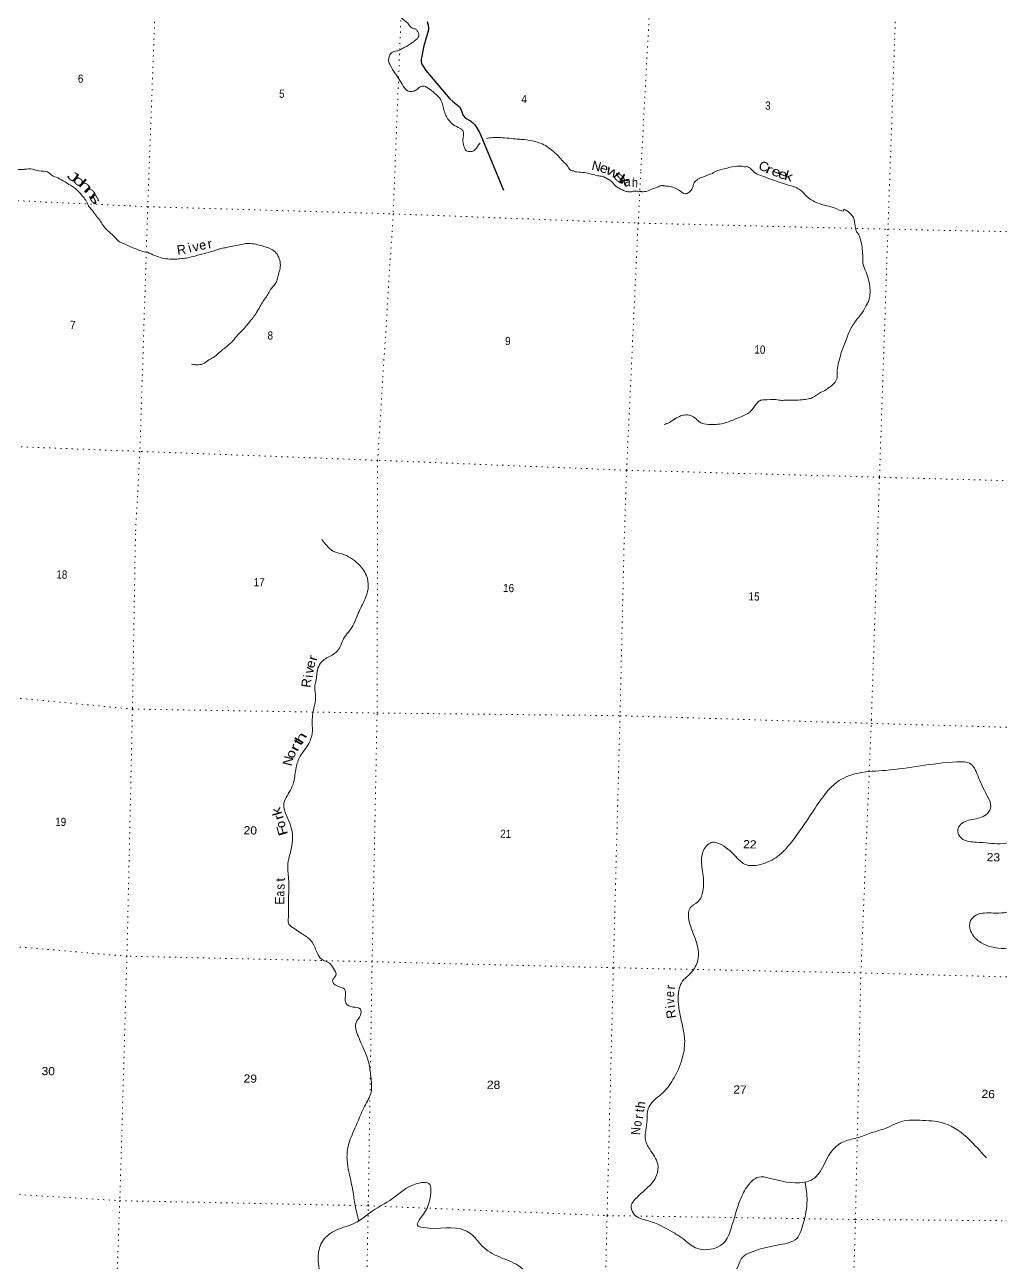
# Model space of a CAD drawing. Header units: feet. Extents: x -757852 to -501257, y -360805 to -170898.
# Drawn here: x -715126 to -694238, y -233572 to -207059 of the extents above; entities that cross this region are included whole.
import ezdxf
from ezdxf.enums import TextEntityAlignment as Align

# ---------------------------------------------------------------- set-up
doc = ezdxf.new("R2010")
doc.units = ezdxf.units.FT
doc.header["$LTSCALE"] = 80
doc.linetypes.add('DOTTED', pattern=[1.5, 0.3, -1.2])
for name, color, linetype, lineweight in [('29', 7, 'Continuous', 25), ('39', 7, 'Continuous', 13), ('41', 7, 'Continuous', 13), ('7', 7, 'DOTTED', 13)]:
    doc.layers.add(name, color=color, linetype=linetype, lineweight=lineweight)

msp = doc.modelspace()

# ---------------------------------------------------------------- linework, layer by layer
at = {"layer": '29'}
msp.add_lwpolyline([(-706507.88, -206986.88), (-706486.36, -207068.68), (-706479.91, -207131.11), (-706482.93, -207165.06), (-706583.98, -207512.66), (-706637.78, -207804.92), (-706639.14, -207854.47), (-706621.93, -207901.83), (-706535.76, -208035.92), (-706025.21, -208642.47), (-705961.3, -208700.53), (-705819.73, -208819.22), (-705789.16, -208868.46), (-705736.83, -208999.63), (-705690.17, -209057.91), (-705584.73, -209120.34), (-705533.09, -209163.39), (-705492.2, -209195.69), (-705464.23, -209232.28), (-705398.1, -209349.72), (-705376.94, -209398.35), (-704871.87, -210605.47)], dxfattribs=at)
at = {"layer": '39'}
for points in [[(-708635.28, -202172.05), (-708539.97, -202216.7), (-708508.78, -202255.73), (-708495.23, -202276.21), (-708458.13, -202319.41), (-708393.02, -202367.34), (-708320.43, -202437.61), (-708301.24, -202474.33), (-708234.92, -202554.51), (-708225.53, -202580.91), (-708214.04, -202685.91), (-708193.9, -202847.5), (-708196.08, -203181.71), (-708204.57, -203282.19), (-708230.04, -203337.94), (-708352.35, -203411.43), (-708442.06, -203465.59), (-708506.98, -203492.17), (-708544.65, -203553.66), (-708555.87, -203601.71), (-708564.74, -203635.72), (-708590.21, -203691.48), (-708678.94, -203787.94), (-708702.26, -203837.71), (-708699.09, -203872.02), (-708680.2, -203920.82), (-708640.84, -203954.01), (-708479.98, -204028.47), (-708450.66, -204061.42), (-708427.9, -204116.35), (-708402.94, -204163.28), (-708377.15, -204176), (-708292.19, -204151.93), (-708264.19, -204156.65), (-708202.6, -204184.35), (-708188.8, -204194.77), (-708177.3, -204217.2), (-708175.51, -204307.86), (-708191.88, -204402.09), (-708230.28, -204493.77), (-708305.41, -204608.7), (-708353.55, -204688.06), (-708363.01, -204746.21), (-708353.76, -204778.66), (-708328.66, -204819.55), (-708257.87, -204881.73), (-708130.79, -204941.25), (-708004.84, -205047.07), (-707989.23, -205065.58), (-707946.99, -205145.16), (-707943.55, -205332.51), (-707953.91, -205426.9), (-708066.5, -205595.27), (-708086.09, -205657.2), (-708082.47, -205673.4), (-708056.5, -205760.63), (-707982.74, -205865.16), (-707937.46, -205902.52), (-707907.49, -205909.3), (-707818.83, -205897.4), (-707634.88, -205849.61), (-707570.1, -205829.07), (-707478.06, -205843.43), (-707464.26, -205853.84), (-707451.04, -205888.39), (-707447.52, -205908.62), (-707416.17, -206022.16), (-707351.43, -206166.74), (-707306.35, -206212.15), (-707268.5, -206225.17), (-707204.12, -206220.73), (-707118.93, -206186.59), (-707094.49, -206173.1), (-707052.14, -206166.1), (-706990.55, -206193.8), (-706947.44, -206237.15), (-706916.69, -206294.3), (-706878.53, -206375.79), (-706869.98, -206436.42), (-706895.65, -206500.22), (-706959.89, -206581.17), (-706972.29, -206594.97), (-707075.22, -206697.13), (-707105.19, -206772.89), (-707104.27, -206817.22), (-707095.08, -206851.67), (-707064.2, -206902.79), (-706926.65, -207027.01), (-706788.96, -207145.2), (-706766.92, -207147.76), (-706723.8, -207191.12), (-706698.55, -207225.97), (-706685.88, -207282.67), (-706698.96, -207324.62), (-706742.4, -207375.9), (-706799.74, -207420.8), (-706818.25, -207438.46)], [(-706818.25, -207438.46), (-706885.58, -207481.1), (-706976.06, -207534.62), (-707073.01, -207589.21), (-707135.88, -207613.83), (-707230.86, -207637.64), (-707273.66, -207662.76), (-707310.82, -207704.13), (-707326.17, -207756.11), (-707334.21, -207838.46), (-707300.21, -207925.89), (-707192.04, -208101.74), (-707166.79, -208136.6), (-706963.54, -208447.7), (-706939.99, -208470.44), (-706884.23, -208489.94), (-706797.58, -208477.99), (-706752.97, -208460.98), (-706656.8, -208388.86), (-706616.26, -208373.76), (-706582.08, -208372.58), (-706510.52, -208402.55), (-706384.22, -208494.28), (-706301.65, -208566.8), (-706206.15, -208685.96), (-706181.74, -208755.02), (-706109.43, -209000.47), (-706047.67, -209102.67), (-706039.89, -209112.94), (-705947.67, -209201.81), (-705814.87, -209273.56), (-705789.11, -209288.3), (-705740.22, -209341.86), (-705746.68, -209522.93), (-705738.37, -209593.61), (-705703.05, -209709.25), (-705679.9, -209748.08), (-705652.19, -209764.88), (-705596.19, -209774.33), (-705553.94, -209771.35), (-705478.68, -209732.94), (-705381.03, -209600.45), (-705376.72, -209596.73)], [(-705242.19, -209495.24), (-705092.79, -209476.72), (-704706.83, -209497.5), (-704547.35, -209512.39), (-704465.11, -209516.45), (-704150.37, -209573.35), (-704013.93, -209628.32), (-703877.51, -209716.28), (-703739.72, -209830.44), (-703583.2, -209999.43), (-703518.49, -210063.46), (-703436.9, -210176.23), (-703413.11, -210188.9), (-703394.4, -210188.94), (-703360.15, -210197.67), (-703332.71, -210208.75), (-703316.73, -210210.85), (-703303.05, -210212.98), (-703144.88, -210225.77), (-702853.31, -210293.41), (-702751.33, -210312.05), (-702661.95, -210352.52), (-702576.82, -210402.96), (-702482.95, -210505.97), (-702397.97, -210562.45), (-702306.68, -210607), (-702224.97, -210633.19), (-702134.65, -210635.42), (-702061.99, -210621.13), (-701929.76, -210634.47), (-701915.71, -210634.82), (-701883.59, -210635.62), (-701778.67, -210616.08), (-701711.64, -210585.52), (-701685.3, -210576.11), (-701580.25, -210537.83), (-701541.3, -210519.27), (-701470.6, -210502.91), (-701446.61, -210507.53), (-701346.45, -210518.07), (-701099.77, -210614.8), (-701050.49, -210652.27), (-700986.9, -210680.03), (-700940.49, -210671.11), (-700877.02, -210622.35), (-700841.91, -210582.95), (-700830.91, -210552.35), (-700816.44, -210527.2), (-700811.73, -210499.13), (-700759.23, -210405.8), (-700657.18, -210339.86), (-700606.5, -210320.99), (-700401.74, -210243.52)], [(-721760.31, -211898.34), (-721664.56, -211859.21), (-721623.56, -211840.7), (-721568.25, -211816.71), (-721515.19, -211798.68), (-721459.32, -211760.62), (-721383.35, -211723.35), (-721311.48, -211687.94), (-721195.63, -211660.31), (-721124.24, -211636.97), (-721052.93, -211615.63), (-720973.43, -211590.59), (-720892.55, -211581.72), (-720811.75, -211574.86), (-720718.65, -211562.45), (-720595.41, -211551.23), (-720504.32, -211538.74), (-720413.47, -211532.28), (-720322.79, -211529.85), (-720215.78, -211522.01), (-720110.62, -211510.08), (-719986.82, -211484.79), (-719852.56, -211449.84), (-719718.46, -211418.92), (-719654.15, -211371.12), (-719572.15, -211334.09), (-719450.28, -211256.35), (-719299.79, -211167.66), (-719226.07, -211136.35), (-719155.73, -211088.79), (-719067.78, -211054.01), (-718979.68, -211015.22), (-718908.21, -210989.86), (-718843.17, -210974.31), (-718769.69, -210949.04), (-718680.69, -210938.47), (-718465.16, -210884.6), (-718323.17, -210908.37), (-718201.14, -210876.97), (-718106.2, -210818.3), (-718036.02, -210724.4), (-717981.37, -210615.79), (-717911.35, -210525.92), (-717843.35, -210435.96), (-717779.61, -210351.88), (-717706.62, -210288.31), (-717629.37, -210218.87), (-717530.08, -210202.67), (-717370.57, -210190.89), (-717234.55, -210162.05), (-717087.74, -210165.87), (-716956.14, -210146.93), (-716806.61, -210082.38), (-716664.15, -210043.73), (-716551.2, -209987.79), (-716401.03, -209957.5), (-716250.93, -209929.23), (-716119.4, -209912.3), (-715975.33, -209934.14), (-715824.58, -209990.5), (-715713.71, -210037.21), (-715577.35, -210101.04), (-715480.15, -210137.14), (-715357.62, -210144.02), (-715231.48, -210161.12), (-715130.58, -210155.06), (-714961.43, -210153.73), (-714822.02, -210191.51), (-714635.65, -210213.02), (-714543.83, -210283.14), (-714419.21, -210338.45), (-714263.63, -210425.21), (-714149.78, -210498.22), (-714063.27, -210550.01), (-713973.86, -210630.11), (-713896.99, -210721.79), (-713820.28, -210817.5), (-713760.61, -210936.7), (-713691.62, -211024.05), (-713613.3, -211129.89), (-713521.23, -211244.34), (-713449.42, -211362.01), (-713317.87, -211496.16), (-713197.51, -211607.7), (-713106.65, -211701.96), (-713009.76, -211746.1), (-712891.33, -211805.19), (-712758.43, -211854.79), (-712639.6, -211903.83), (-712495.85, -211933.72)], [(-700401.74, -210243.52), (-700291.81, -210183.83), (-700146.2, -210143.14), (-699909.97, -210092.63), (-699791.39, -210089.53), (-699733.83, -210093.95), (-699701.86, -210102.71), (-699690.49, -210100.31), (-699509.33, -210217.36), (-699370.41, -210285.24), (-699181.35, -210356.38), (-698770.98, -210493.44), (-698657.36, -210528.48), (-698593.77, -210556.23), (-698489.02, -210625.28), (-698365.58, -210751.17), (-698326.18, -210782.35), (-698161.66, -210871.01), (-697956.4, -210936.52), (-697739.14, -211004.34), (-697591.25, -211034.19), (-697595.01, -211024.03), (-697489.68, -211068.93), (-697440.58, -211114.45), (-697380.19, -211190.46), (-697356.47, -211287.7), (-697330.38, -211451.45), (-697317.17, -211486), (-697278.31, -211539.33), (-697238.48, -211634.95), (-697203.97, -211782.8), (-697184.14, -211956.45), (-697182.65, -212059.19), (-697171.92, -212194.36), (-697111.65, -212356.94), (-697027.89, -212707.37), (-697026.48, -212731.56), (-697026.16, -212800.03), (-697047.68, -212940.45), (-697079.97, -213028.24), (-697107.26, -213075.88), (-697168.29, -213189.14), (-697294.89, -213355.13), (-697428.35, -213555.18), (-697500.46, -213710.45), (-697530.64, -213794.27), (-697642.09, -214079.43), (-697677.57, -214215.46), (-697731.82, -214542.33), (-697729.59, -214614.86), (-697749.18, -214676.79), (-697883.17, -214816.43), (-697913.82, -214837.81), (-697962.93, -214874.85), (-698085.71, -214936.98), (-698256.38, -215046.76), (-698345.44, -215074.75), (-698480.46, -215093.54), (-698635.38, -215102.54), (-698874.37, -215103.89), (-698912.61, -215106.97), (-699040.71, -215089.69), (-699287.95, -215097.64), (-699352.27, -215100.08), (-699386.75, -215113.31), (-699421.51, -215138.62), (-699556.23, -215308.44), (-699587.23, -215343.92), (-699620.09, -215373.3), (-699725.95, -215431.08), (-699967.33, -215527.77), (-700089.04, -215577.1), (-700250.6, -215613.36), (-700385.48, -215626.11), (-700585.86, -215607.05), (-700667.46, -215576.83), (-700732.36, -215520.85), (-700807.2, -215460.61), (-700870.74, -215430.84), (-700942.65, -215414.96), (-701005.07, -215421.46), (-701033.27, -215424.79), (-701132.44, -215463.87), (-701267.17, -215543.82), (-701381.15, -215605.42), (-701435.79, -215622.18)], [(-712495.85, -211933.72), (-712347.59, -212002.06), (-712180.68, -212057.04), (-712024.54, -212079.36), (-711907.89, -212081.99), (-711766.47, -212069.48), (-711634.87, -212050.54), (-711484.45, -212014.22), (-711394.81, -211987.57), (-711268.92, -211960.35), (-711179.28, -211933.7), (-711073.24, -211899.64), (-710954.98, -211862.04), (-710829.09, -211834.82), (-710719.51, -211812.99), (-710557.19, -211781.17), (-710423.18, -211752.26), (-710292.05, -211745.39), (-710136.08, -211771.73), (-710004.63, -211807.17), (-709905.33, -211841.34), (-709793.01, -211902.2), (-709704.56, -212006.43), (-709657.51, -212139.24), (-709659.02, -212278.16), (-709694.46, -212409.7), (-709718.81, -212515.49), (-709779.89, -212633.92), (-709845.32, -212709.88), (-709903.68, -212810.28), (-709970.07, -212910.37), (-710044.67, -213014.17), (-710099.08, -213116.75), (-710144.33, -213191.49), (-710217.32, -213305.42), (-710304.29, -213416.78), (-710376.24, -213504.56), (-710485.56, -213621.07), (-710594.96, -213739.6), (-710694.24, -213856.51), (-710833.95, -213977.85), (-710942.07, -214064.2), (-711058.95, -214168.32), (-711182.59, -214239.95), (-711312.82, -214325.42), (-711438.4, -214344.6), (-711556.75, -214333.85)], [(-708763.77, -218088.44), (-708658.54, -218217.94), (-708518.85, -218336.22), (-708327.43, -218397.45), (-707992.98, -218603.21), (-707810.55, -218857.43), (-707770.71, -219106.01), (-707875.79, -219439.46), (-708016.3, -219743.84), (-708101.73, -219938.91), (-708297.83, -220215.71), (-708429.06, -220472.01), (-708546.01, -220563.63), (-708762.64, -220701.02), (-708846.72, -220843.8), (-708892.35, -221132.47), (-708915.26, -221242.53), (-708898.93, -221466.42), (-708935.07, -221698.98), (-708971.37, -222016.07), (-708971.14, -222241.5), (-709042.98, -222455.03), (-709227.02, -222732.13), (-709315.65, -222973.42), (-709367.92, -223286.08), (-709438.72, -223459.38), (-709579.59, -223777.84), (-709527.93, -223985.03), (-709394.43, -224394.42), (-709438.83, -224791.81), (-709491.61, -225046.09), (-709475.26, -225348.41), (-709478.73, -225952.15), (-709481.91, -226187.2), (-709481.91, -226302.89), (-709411.41, -226382.57), (-708933.15, -226781.19), (-708765.98, -227081.32), (-708601.3, -227166.02), (-708513.74, -227278.95), (-708463.22, -227425.15), (-708536.38, -227533.99), (-708438.88, -227651.2), (-708275.8, -227719.75), (-708261.39, -227863.02), (-708245.6, -228030.48), (-708102.76, -228104.56), (-707939.01, -228146.97), (-707936.45, -228281.89), (-708024.45, -228420.54), (-707982.35, -228737.62), (-707759.67, -229302.82), (-707714.84, -229591.79), (-707711.48, -229930.01), (-707849.98, -230234.44), (-708057.02, -230702.16), (-708201.56, -231084.93), (-708223.39, -231386.28), (-708133.5, -231877.67), (-708017.16, -232512.63), (-707974.56, -232683.86)], [(-690836.45, -227544.56), (-690966.41, -227467.87), (-691840.64, -227457.7), (-692102.5, -227555.7), (-692398.2, -227719.26), (-692867.7, -227761.65), (-693107.22, -227616.68), (-693148.1, -227408.32), (-693122.75, -226970.19), (-693239.06, -226880.69), (-693668.11, -226835.55), (-694217.24, -226847.74), (-694640.41, -226730.3), (-694872.91, -226468.76), (-694871.34, -226251.43), (-694751.76, -226135.72), (-694384.72, -226090.71), (-693932.79, -226027.74), (-693639.65, -225807.76), (-693468.96, -225580.64), (-693350.55, -224885.24), (-693455.95, -224449.82), (-693600.64, -224369.65), (-693723.96, -224396.7), (-693985.41, -224557.11), (-694239.95, -224604.97), (-694745.7, -224571.97), (-695069.2, -224487.26), (-695144.95, -224306.2), (-695081.57, -224187.05), (-694797.31, -224077.54), (-694506.55, -223950.09), (-694440.55, -223806.85), (-694501.83, -223610.05), (-694703.96, -223184.25), (-694869.49, -222898.25), (-695167.85, -222852.42), (-696690.3, -223033.06), (-697270.76, -223090.75), (-697687.06, -223253.25), (-697919.46, -223456.66), (-698202.88, -223845.96), (-698653.91, -224498.68), (-698964.37, -224845.02), (-699325.14, -225037.12), (-699715.25, -225041.28), (-699896.15, -224883.71), (-700270.82, -224600.44), (-700396.82, -224575.09), (-700581.77, -224731.4), (-700629.64, -224873.09), (-700605.01, -225244.06), (-700606.76, -225624.42), (-700719.34, -225859.06), (-700877.14, -225975.81), (-700910.91, -226194.34), (-700827.96, -226486.28), (-700702.69, -227008.76), (-700811.06, -227313.95), (-701065.46, -227591.27), (-701132.62, -227857.26), (-701100.26, -228240.5), (-700995.25, -228846.99), (-701046.6, -229201.94), (-701245.34, -229659.81), (-701496.66, -229973.44), (-701658.89, -230106.18), (-701776.1, -230286.36), (-701800.19, -230519.22), (-701828.29, -230751.99), (-701838.66, -230920.79), (-701742.05, -231150.69), (-701573.39, -231470.98), (-701595.62, -231709.93), (-701774.91, -231958.97), (-702015.87, -232182.29), (-702142, -232396.46), (-702073.61, -232551.17), (-701789.42, -232679.17), (-701233.16, -232936.86), (-701035.47, -233066.68), (-700761.03, -233260.85), (-700341.04, -233267.51), (-700159.29, -233157.41), (-700000.49, -232845.46), (-699803.84, -232234.56), (-699639.17, -231928.79), (-699415.42, -231749.31), (-699184.75, -231769.27), (-698447.29, -231860.5), (-698242.36, -231787.22), (-698072.5, -231592.28), (-697851.36, -231201.4), (-697610.92, -230998.19), (-697307.09, -230909.31), (-696998.77, -230802.43), (-696678.55, -230701.89)], [(-696678.55, -230701.89), (-696296.56, -230544.56), (-695834.02, -230538.21), (-695581.24, -230558.73), (-694535.77, -231336.09)], [(-698415.83, -231858.21), (-698374.96, -232252.81), (-698455.9, -232741.86), (-698631.81, -233093.64), (-698853.02, -233174.55), (-699620.18, -233378.45), (-699786.17, -233501.02), (-699884.27, -233719.93), (-700160.5, -233829.64), (-700679.78, -234009.65), (-701152.24, -234245.19), (-701587.49, -234362.93), (-701897.92, -234473.78), (-702165.3, -234708.5), (-702745.69, -235076.15), (-703119.33, -235143.13), (-703536.96, -235279.43), (-703674.17, -235455.07), (-703678.16, -235688.45), (-703579.86, -236008.96), (-703559.54, -236234.91), (-703736.92, -236409.53), (-704035.19, -236516.66), (-704357.92, -236480.27), (-705207.24, -236205.05), (-705529.89, -235931.16), (-705660.38, -235611.84), (-705587.05, -235339.97), (-705318.43, -235135.47), (-704931.77, -235109.08), (-704507.56, -235107.8), (-704269.05, -235057.51), (-704058.28, -234835.44), (-703917.32, -234669.96), (-703942.47, -234397.6), (-704230.85, -233963.56), (-704558.33, -233643.25), (-704963.72, -233459.84), (-705335.46, -233218.91), (-705536.7, -232992.39), (-705696.89, -232889.69), (-706595.94, -232828.57), (-706717.36, -232781.2), (-706634.5, -232608.2), (-706431.78, -232073.94), (-706451.65, -231908.39), (-706746.82, -231894.84), (-707251.38, -232206.05), (-707743.93, -232519.58), (-708006.11, -232708.14), (-708485.41, -232897.22), (-708765.31, -233149.74), (-708844.12, -233477.82), (-708757.99, -233959.05), (-708565.96, -234465.11), (-708423.62, -234792.78), (-708485.25, -235000.54), (-709060.22, -235704.45), (-709446, -236087.12), (-709871.72, -236225.23), (-710417.64, -236034.21), (-710681.56, -235743.7), (-710959.04, -235120.74), (-711108.64, -234762.69), (-711552.45, -234509.87), (-711996.44, -234498.57), (-712325.58, -234633.1), (-712529.9, -234760.74), (-712678.99, -234851.54), (-712726.64, -234906.69)]]:
    msp.add_spline(points, degree=3, dxfattribs=at)
at = {"layer": '7'}
for p, q in [((-707029.1, -205886.3), (-707237.46, -211111.03)), ((-701713.37, -206084.61), (-701933.99, -210217.54)), ((-701933.99, -210217.54), (-701992.17, -211307.58)), ((-712660.5, -216199.78), (-712755.39, -217963.57))]:
    msp.add_line(p, q, dxfattribs=at)
for points in [[(-712296.41, -205679.31), (-712492.68, -210956.66), (-712660.28, -216190.75)], [(-696459.82, -206279.54), (-696642.83, -211438.44), (-696823.88, -216753.67), (-696877.77, -218454.12)], [(-721717.97, -210556.74), (-720952.43, -210586.46), (-715758.15, -210806.86), (-712492.68, -210956.66), (-707237.46, -211111.03), (-701992.17, -211307.58), (-696642.83, -211438.44), (-691339.21, -211550.23), (-690350.34, -211581.79)], [(-707237.55, -211111.24), (-707569.89, -216390.3), (-707573.62, -218124.88)], [(-701992.17, -211307.58), (-702238.82, -216603.06), (-702295.43, -218287.99)], [(-690511.98, -216921.22), (-691537.21, -216893.24), (-696823.88, -216753.67), (-702238.82, -216603.06), (-707569.89, -216390.3), (-712660.5, -216199.78), (-716003.59, -216072.19), (-721106.16, -215887.31), (-721886.53, -215883.1)], [(-712755.39, -217963.57), (-712819.59, -221720.89), (-712937.73, -227015.41), (-713090.58, -232252.69), (-713270.71, -237196.27)], [(-707873.38, -237628.64), (-707769.37, -232287.62), (-707687.76, -227132.91), (-707580.85, -221805.9), (-707573.62, -218124.88)], [(-702295.43, -218287.99), (-702379.55, -221861.78), (-702522.53, -227262.34), (-702657.15, -232572.55), (-702775.53, -237720.13)], [(-697497.53, -237763.88), (-697337.95, -232655.58), (-697222.13, -227373.08), (-696997.46, -221952.61), (-696877.77, -218454.12)], [(-722057.41, -221282.52), (-721292.35, -221299.97), (-716176.62, -221399.96), (-712819.59, -221720.89), (-707580.85, -221805.9), (-702379.55, -221861.78), (-697002.14, -222026.81), (-691728.95, -222179.12), (-690672.3, -222217.37)], [(-690832.55, -227511.35), (-691940.69, -227517.55), (-697222.13, -227373.08), (-702522.53, -227262.34), (-707687.76, -227132.91), (-712937.73, -227015.41), (-716341.74, -226723.48), (-721452.17, -226651.8), (-722226.53, -226626.54)], [(-722398.02, -232045.23), (-721549.82, -232087.73), (-716681.49, -232036.51), (-713090.58, -232252.69), (-707774.05, -232361.82), (-702657.15, -232572.55), (-697337.95, -232655.58), (-692104.2, -232700.21), (-690990.47, -232728.26)]]:
    msp.add_lwpolyline(points, dxfattribs=at)

# ---------------------------------------------------------------- texts
at = {"layer": '41'}
msp.add_text('N', height=200.9, rotation=347.007, dxfattribs=at).set_placement((-702999.97, -210162.2))
for s, height, rotation, width, p in [('C', 200.9, 341.829, 1.05, (-699429.18, -210158.61)), ('e', 200.8, 341.71, 1.15, (-702831.24, -210197.68)), ('w', 200.9, 332.358, 1.45, (-702699.42, -210234.84)), ('s', 200.9, 318.633, 2.2, (-702554.37, -210305.77)), ('k', 200.9, 329.037, 1.7, (-702435.09, -210417.57)), ('r', 200.9, 336.431, 1.45, (-699281.14, -210219.47)), ('e', 200.9, 337.468, 1.25, (-699155.75, -210263.04)), ('e', 200.9, 338.192, 1.25, (-699013.87, -210319.57)), ('k', 200.9, 342.575, 1.3, (-698877.88, -210371.74)), ('a', 200.9, 357.501, 0.85, (-702282.57, -210513.66)), ('h', 200.9, 358.246, 0.85, (-702126.23, -210537.04))]:
    msp.add_text(s, height=height, rotation=rotation, dxfattribs=dict(at, width=width)).set_placement(p)
for s, rotation, width, p in [('J', 326.924, 1.8, (-714141.5, -210394.29)), ('o', 323.269, 1.7, (-714021.94, -210481.6)), ('h', 319.104, 1.95, (-713887.38, -210584.94)), ('n', 313.195, 2.05, (-713778.66, -210713.1)), ('s', 305.006, 1.9, (-713701.97, -210833.68)), ('v', 12.102, 1.05, (-711446.5, -211908.03)), ('r', 10.828, 1.1, (-711145.69, -211846.43)), ('r', 74.885, 1.2, (-708867.62, -220648.31)), ('v', 78.064, 1.05, (-708942.55, -220908.16)), ('e', 74.573, 1.1, (-708915.16, -220782.31)), ('t', 60.334, 1.4, (-709190.41, -222472.75)), ('h', 60.067, 1.55, (-709128.67, -222383.75)), ('o', 71.248, 1.15, (-709335.26, -222711.88)), ('r', 64.592, 1.5, (-709258.21, -222584.72)), ('N', 75.381, 1.05, (-709393, -222854.49)), ('k', 106.407, 1.25, (-709636.87, -223888.2)), ('r', 106.866, 1.25, (-709593.3, -224008.71)), ('F', 105.625, 1.4, (-709517.69, -224294.44)), ('a', 89.554, 0.8, (-709567.56, -225676.19)), ('s', 89.75, 0.9, (-709559.85, -225527.07)), ('e', 83.668, 0.85, (-701221.03, -227836.7)), ('v', 91.17, 0.8, (-701215.05, -227976.9)), ('o', 83.118, 0.85, (-701918.97, -230611.81)), ('N', 86.601, 0.85, (-701944.62, -230766.88))]:
    msp.add_text(s, height=200, rotation=rotation, dxfattribs=dict(at, width=width)).set_placement(p, align=Align.CENTER)
for s, rotation, p in [('R', 8.509, (-711756.37, -211974.48)), ('i', 16.446, (-711568.88, -211930.71)), ('e', 11.879, (-711298.79, -211874.69)), ('R', 82.222, (-708998.08, -221173.44)), ('i', 84.419, (-708960.35, -221025.83)), ('o', 102.737, (-709550.87, -224175.18)), ('t', 91.121, (-709555.79, -225375.57)), ('E', 89.347, (-709569.33, -225824.77)), ('r', 83.732, (-701204.55, -227690.32)), ('i', 99.274, (-701203.68, -228081.5)), ('R', 98.967, (-701187.66, -228237.63)), ('h', 82.171, (-701841.39, -230211.86)), ('t', 83.773, (-701862.77, -230330.73)), ('r', 84.056, (-701885.71, -230461.36))]:
    msp.add_text(s, height=200, rotation=rotation, dxfattribs=at).set_placement(p, align=Align.CENTER)
at = {"layer": '7'}
for s, height, rotation, width, p in [('6', 175.7, 358.583, 0.9, (-713989.64, -208299.17)), ('5', 175.7, 358.581, 0.9, (-709681.29, -208621.29)), ('4', 175.7, 358.579, 0.9, (-704492.14, -208735.82)), ('3', 175.7, 358.577, 0.9, (-699275.54, -208877.38)), ('7', 175.7, 358.583, 0.9, (-714157.1, -213576.6)), ('8', 175.7, 358.581, 0.9, (-709928.88, -213802.08)), ('9', 175.7, 358.579, 0.9, (-704842.43, -213920.09)), ('10', 175.7, 358.577, 0.9, (-699504.5, -214102.93)), ('18', 175, 358.542, 0.9, (-714451.27, -218921.07)), ('17', 175, 358.542, 0.9, (-710226.39, -219088.39)), ('16', 175, 358.542, 0.9, (-704884.42, -219210.93)), ('15', 175, 358.542, 0.9, (-699627.48, -219390.94)), ('19', 175, 358.542, 0.9, (-714476.09, -224220.82)), ('20', 175, 358.542, 1.1, (-710441.17, -224402.39)), ('21', 175, 358.542, 0.9, (-704945.69, -224477.44)), ('22', 175, 358.542, 1.1, (-699744.33, -224700.66)), ('23', 175, 358.542, 1.1, (-694528.79, -224977.64)), ('30', 175, 358.542, 1.1, (-714767.55, -229561.11)), ('29', 175, 358.542, 1.1, (-710442.1, -229720.77)), ('28', 175, 358.542, 1.1, (-705232.3, -229853.77)), ('27', 175, 358.542, 1.1, (-699955.68, -229956.15)), ('26', 175, 358.542, 1.1, (-694640.89, -230051.17))]:
    msp.add_text(s, height=height, rotation=rotation, dxfattribs=dict(at, width=width)).set_placement(p)

doc.saveas('drawing.dxf')
